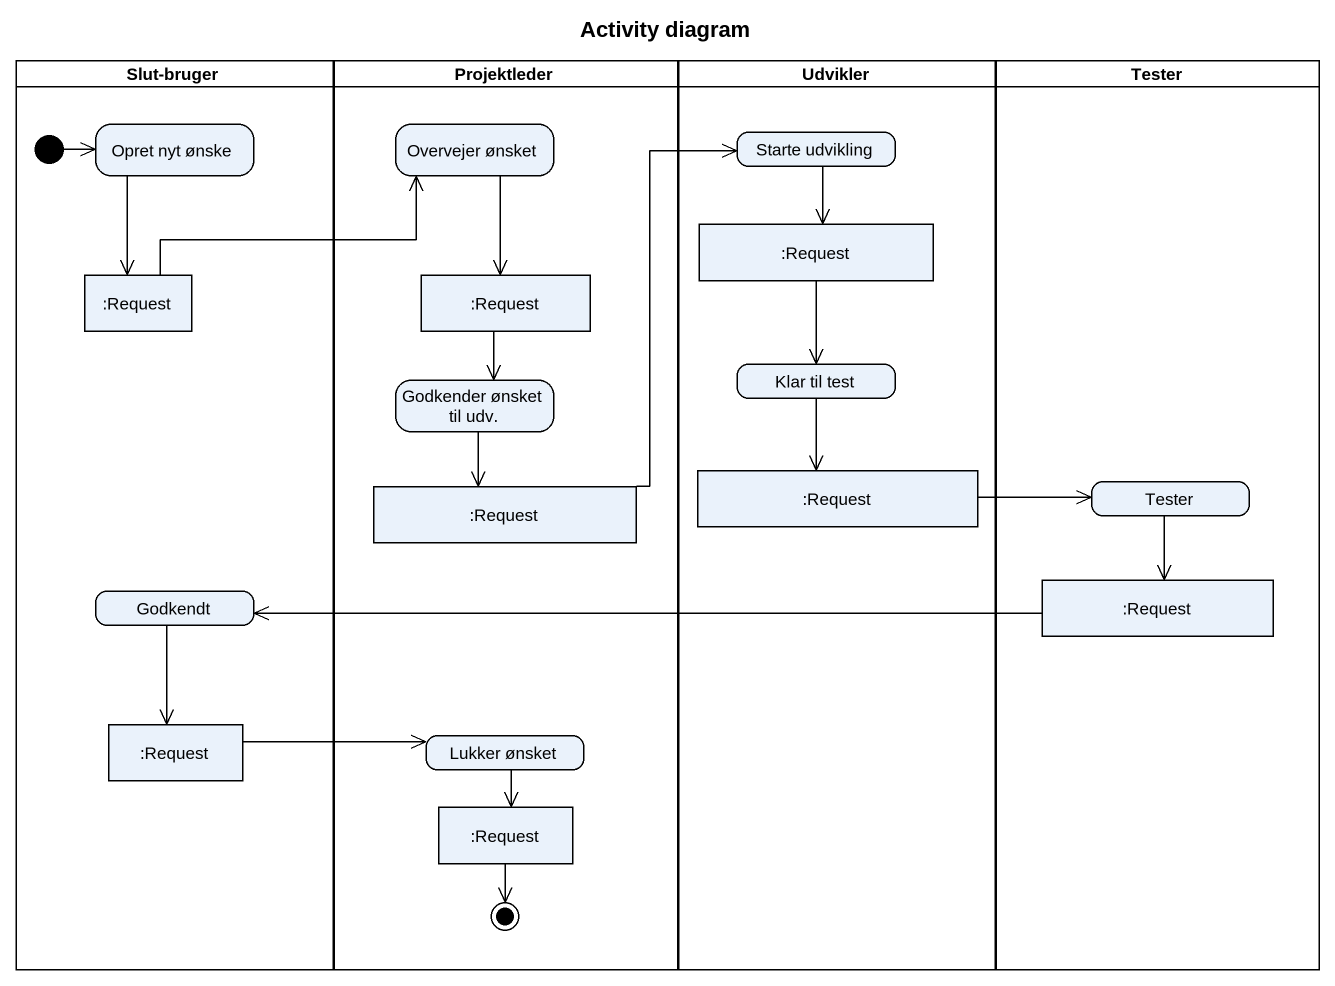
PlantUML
@startuml
title Activity diagram
hide empty description
state "Slut-bruger" as Slut_bruger <<partition>> {
  state "Opret nyt ønske" as Opret_nyt_ønske
  state ":Request" as Request_2 <<object>>
  state Godkendt
  state ":Request" as Request_7 <<object>>
  [*] -right-> Opret_nyt_ønske
}
state Projektleder <<partition>> {
  state "Overvejer ønsket" as Overvejer_ønsket
  state ":Request" as Request_3 <<object>>
  state "Godkender ønsket til udv." as Godkender_ønsket_til_udv
  state ":Request" as Request_4 <<object>>
  state "Lukker ønsket" as Lukker_ønsket
  state ":Request" as Request_8 <<object>>
  Request_8 --> [*]
}
state Udvikler <<partition>> {
  state "Starte udvikling" as Starte_udvikling
  state ":Request" as Request <<object>>
  state "Klar til test" as Klar_til_test
  state ":Request" as Request_5 <<object>>
}
state Tester <<partition>> {
  state "Tester" as Tester_2
  state ":Request" as Request_6 <<object>>
}
Opret_nyt_ønske --> Request_2
Overvejer_ønsket --> Request_3
Starte_udvikling --> Request
Request --> Klar_til_test
Request_2 -right-> Overvejer_ønsket
Request_3 --> Godkender_ønsket_til_udv
Godkender_ønsket_til_udv --> Request_4
Klar_til_test --> Request_5
Request_4 -up-> Starte_udvikling
Request_5 -right-> Tester_2
Tester_2 --> Request_6
Godkendt --> Request_7
Request_6 -left-> Godkendt
Request_7 -right-> Lukker_ønsket
Lukker_ønsket --> Request_8
@enduml
